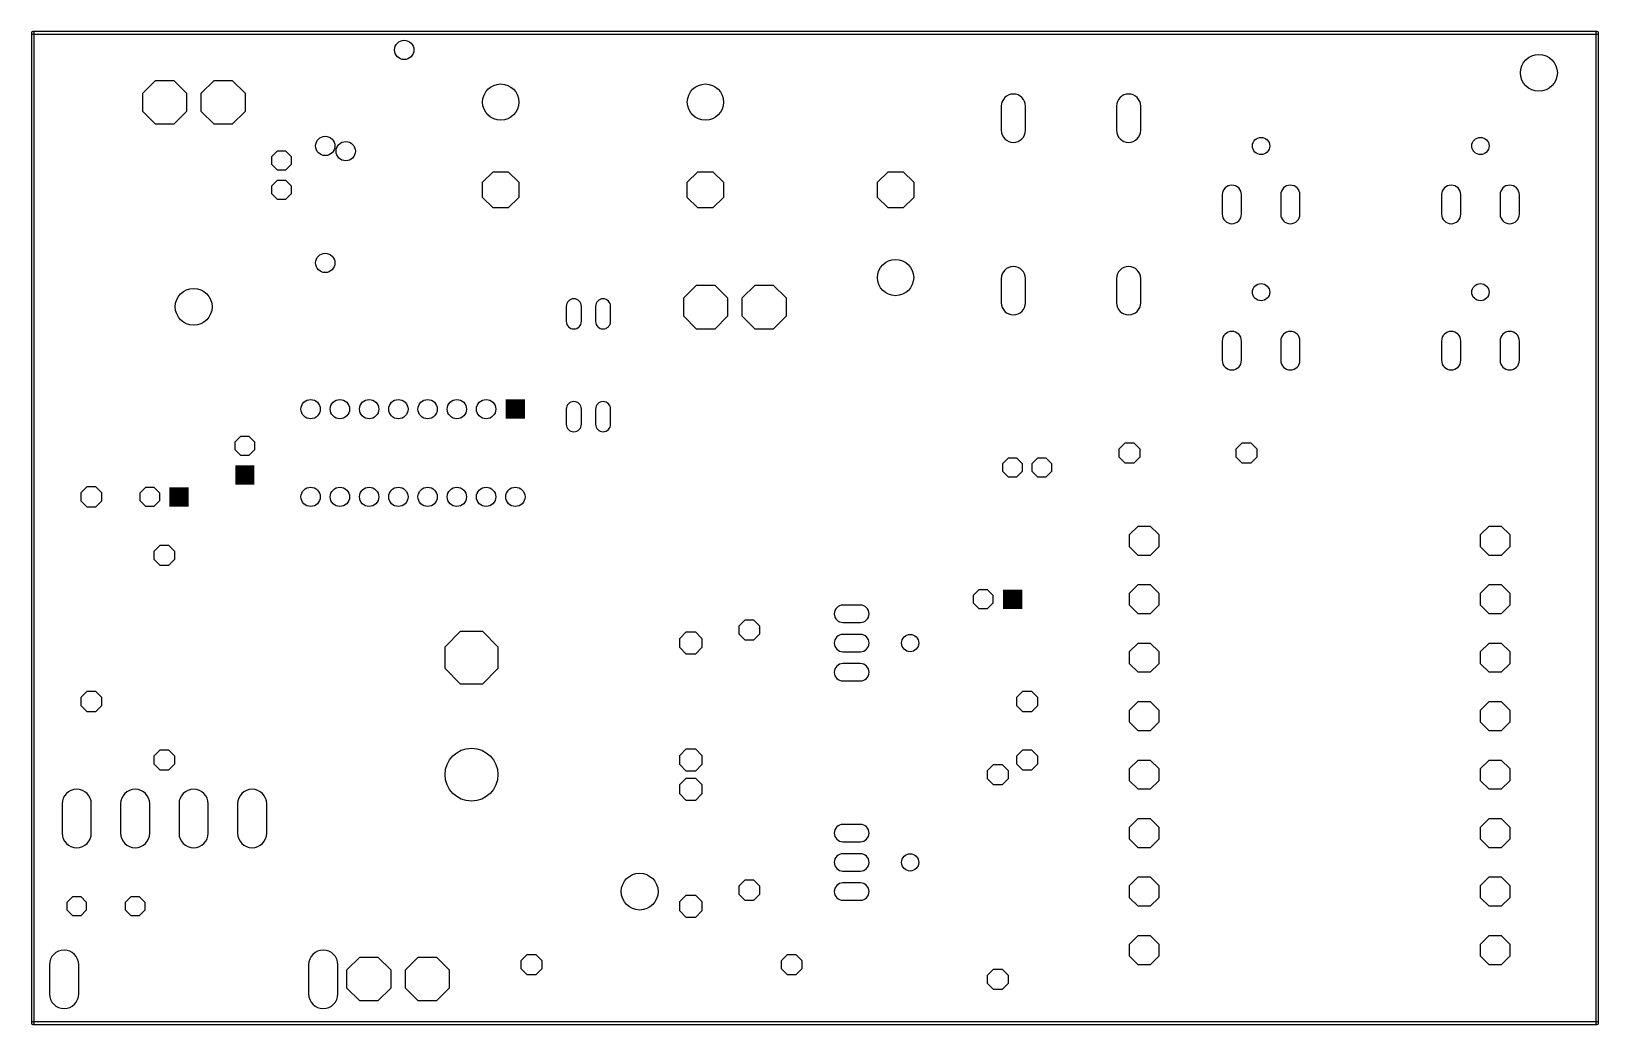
# Model space of a CAD drawing. Extents: x 0 to 136, y 0 to 86.
import ezdxf

# ---------------------------------------------------------------- set-up
doc = ezdxf.new("R2010")
doc.units = 0
doc.layers.add('17', color=82, linetype='CONTINUOUS')
doc.layers.add('20', color=7, linetype='CONTINUOUS')

# ---------------------------------------------------------------- blocks, each defined once
blk = doc.blocks.new('LONGP100')
blk.add_lwpolyline([(-0.5, -0.5), (0.5, -0.5, 1), (0.5, 0.5), (-0.5, 0.5, 1)], format="xyb", close=True)
blk = doc.blocks.new('ROUNDP')
blk.add_circle((0, 0), 0.5)
blk = doc.blocks.new('OCTAGONP')
blk.add_lwpolyline([(-0.5, -0.2071), (-0.5, 0.2071), (-0.2071, 0.5), (0.2071, 0.5), (0.5, 0.2071), (0.5, -0.2071), (0.2071, -0.5), (-0.2071, -0.5)], close=True)
blk = doc.blocks.new('SQUAREP')
blk.add_solid([(-0.5, -0.5), (0.5, -0.5), (-0.5, 0.5), (0.5, 0.5)])
blk = doc.blocks.new('OFFSETP100')
blk.add_lwpolyline([(0, -0.5), (1, -0.5, 1), (1, 0.5), (0, 0.5, 1)], format="xyb", close=True)

msp = doc.modelspace()

# ---------------------------------------------------------------- linework, layer by layer
at = {"layer": '20'}
for points in [[(135.87, 86.157), (0, 86.157, 1), (0, 85.903), (135.87, 85.903, 1)], [(-0.127, 86.03), (-0.127, 0, 1), (0.127, 0), (0.127, 86.03, 1)], [(135.997, 0), (135.997, 86.03, 1), (135.743, 86.03), (135.743, 0, 1)], [(0, -0.127), (135.87, -0.127, 1), (135.87, 0.127), (0, 0.127, 1)]]:
    msp.add_lwpolyline(points, format="xyb", close=True, dxfattribs=at)
for centre, radius in [((130.81, 82.55), 1.6), ((106.68, 76.2), 0.75), ((125.73, 76.2), 0.75), ((106.68, 63.5), 0.75), ((125.73, 63.5), 0.75), ((13.97, 62.23), 1.6), ((76.2, 33.02), 0.75), ((76.2, 13.97), 0.75), ((52.705, 11.43), 1.6)]:
    msp.add_circle(centre, radius, dxfattribs=at)

# ---------------------------------------------------------------- block references
at = {"layer": '17'}
for name, p, xscale, yscale, rotation in [('ROUNDP', (32.2581, 84.5456), 1.6764, 1.6764, 240), ('ROUNDP', (32.2581, 84.5456), 1.6764, 1.6764, 240), ('OCTAGONP', (11.4511, 79.985), 3.81, 3.81, 180), ('OCTAGONP', (11.4511, 79.985), 3.81, 3.81, 180), ('OCTAGONP', (16.5311, 79.985), 3.81, 3.81, 180), ('OCTAGONP', (16.5311, 79.985), 3.81, 3.81, 180), ('ROUNDP', (40.64, 80.01), 3.1496, 3.1496, 270), ('ROUNDP', (40.64, 80.01), 3.1496, 3.1496, 270), ('ROUNDP', (58.42, 80.01), 3.1496, 3.1496, 270), ('ROUNDP', (58.42, 80.01), 3.1496, 3.1496, 270), ('LONGP100', (85.1662, 78.613), 2.1, 2.1, 270), ('LONGP100', (85.1662, 78.613), 2.1, 2.1, 270), ('LONGP100', (95.1738, 78.613), 2.1, 2.1, 270), ('LONGP100', (95.1738, 78.613), 2.1, 2.1, 270), ('ROUNDP', (25.4, 76.2), 1.6764, 1.6764, 270), ('ROUNDP', (25.4, 76.2), 1.6764, 1.6764, 270), ('ROUNDP', (27.1781, 75.7467), 1.6764, 1.6764, 240), ('ROUNDP', (27.1781, 75.7467), 1.6764, 1.6764, 240), ('OCTAGONP', (40.64, 72.39), 3.1496, 3.1496, 270), ('OCTAGONP', (40.64, 72.39), 3.1496, 3.1496, 270), ('OCTAGONP', (58.42, 72.39), 3.1496, 3.1496, 270), ('OCTAGONP', (58.42, 72.39), 3.1496, 3.1496, 270), ('OCTAGONP', (74.93, 72.39), 3.1496, 3.1496, 90), ('OCTAGONP', (74.93, 72.39), 3.1496, 3.1496, 90), ('LONGP100', (104.14, 71.12), 1.6764, 1.6764, 90), ('LONGP100', (104.14, 71.12), 1.6764, 1.6764, 90), ('LONGP100', (109.22, 71.12), 1.6764, 1.6764, 90), ('LONGP100', (109.22, 71.12), 1.6764, 1.6764, 90), ('LONGP100', (123.19, 71.12), 1.6764, 1.6764, 90), ('LONGP100', (123.19, 71.12), 1.6764, 1.6764, 90), ('LONGP100', (128.27, 71.12), 1.6764, 1.6764, 90), ('LONGP100', (128.27, 71.12), 1.6764, 1.6764, 90), ('ROUNDP', (25.4, 66.04), 1.6764, 1.6764, 270), ('ROUNDP', (25.4, 66.04), 1.6764, 1.6764, 270), ('ROUNDP', (74.93, 64.77), 3.1496, 3.1496, 90), ('ROUNDP', (74.93, 64.77), 3.1496, 3.1496, 90), ('LONGP100', (85.1662, 63.627), 2.1, 2.1, 270), ('LONGP100', (85.1662, 63.627), 2.1, 2.1, 270), ('LONGP100', (95.1738, 63.627), 2.1, 2.1, 270), ('LONGP100', (95.1738, 63.627), 2.1, 2.1, 270), ('OCTAGONP', (58.4411, 62.205), 3.81, 3.81, 180), ('OCTAGONP', (58.4411, 62.205), 3.81, 3.81, 180), ('OCTAGONP', (63.5211, 62.205), 3.81, 3.81, 180), ('OCTAGONP', (63.5211, 62.205), 3.81, 3.81, 180), ('OFFSETP100', (46.99, 60.96), 1.308, 1.308, 90), ('OFFSETP100', (46.99, 60.96), 1.308, 1.308, 90), ('OFFSETP100', (49.53, 60.96), 1.308, 1.308, 90), ('OFFSETP100', (49.53, 60.96), 1.308, 1.308, 90), ('LONGP100', (104.14, 58.42), 1.6764, 1.6764, 90), ('LONGP100', (104.14, 58.42), 1.6764, 1.6764, 90), ('LONGP100', (109.22, 58.42), 1.6764, 1.6764, 90), ('LONGP100', (109.22, 58.42), 1.6764, 1.6764, 90), ('LONGP100', (123.19, 58.42), 1.6764, 1.6764, 90), ('LONGP100', (123.19, 58.42), 1.6764, 1.6764, 90), ('LONGP100', (128.27, 58.42), 1.6764, 1.6764, 90), ('LONGP100', (128.27, 58.42), 1.6764, 1.6764, 90), ('ROUNDP', (24.13, 53.34), 1.6764, 1.6764, 270), ('ROUNDP', (24.13, 53.34), 1.6764, 1.6764, 270), ('ROUNDP', (26.67, 53.34), 1.6764, 1.6764, 270), ('ROUNDP', (26.67, 53.34), 1.6764, 1.6764, 270), ('ROUNDP', (29.21, 53.34), 1.6764, 1.6764, 270), ('ROUNDP', (29.21, 53.34), 1.6764, 1.6764, 270), ('ROUNDP', (31.75, 53.34), 1.6764, 1.6764, 270), ('ROUNDP', (31.75, 53.34), 1.6764, 1.6764, 270), ('ROUNDP', (34.29, 53.34), 1.6764, 1.6764, 270), ('ROUNDP', (34.29, 53.34), 1.6764, 1.6764, 270), ('ROUNDP', (36.83, 53.34), 1.6764, 1.6764, 270), ('ROUNDP', (36.83, 53.34), 1.6764, 1.6764, 270), ('ROUNDP', (39.37, 53.34), 1.6764, 1.6764, 270), ('ROUNDP', (39.37, 53.34), 1.6764, 1.6764, 270), ('SQUAREP', (41.91, 53.34), 1.6764, 1.6764, 270), ('SQUAREP', (41.91, 53.34), 1.6764, 1.6764, 270), ('OFFSETP100', (46.99, 53.34), 1.308, 1.308, 270), ('OFFSETP100', (46.99, 53.34), 1.308, 1.308, 270), ('OFFSETP100', (49.53, 53.34), 1.308, 1.308, 270), ('OFFSETP100', (49.53, 53.34), 1.308, 1.308, 270), ('OCTAGONP', (18.415, 50.165), 1.6764, 1.6764, 270), ('OCTAGONP', (18.415, 50.165), 1.6764, 1.6764, 270), ('OCTAGONP', (85.09, 48.26), 1.6764, 1.6764, 90), ('OCTAGONP', (85.09, 48.26), 1.6764, 1.6764, 90), ('OCTAGONP', (87.63, 48.26), 1.6764, 1.6764, 90), ('OCTAGONP', (87.63, 48.26), 1.6764, 1.6764, 90), ('SQUAREP', (18.415, 47.625), 1.6764, 1.6764, 270), ('SQUAREP', (18.415, 47.625), 1.6764, 1.6764, 270), ('OCTAGONP', (5.08, 45.72), 1.778, 1.778, 270), ('OCTAGONP', (5.08, 45.72), 1.778, 1.778, 270), ('ROUNDP', (24.13, 45.72), 1.6764, 1.6764, 270), ('ROUNDP', (24.13, 45.72), 1.6764, 1.6764, 270), ('ROUNDP', (26.67, 45.72), 1.6764, 1.6764, 270), ('ROUNDP', (26.67, 45.72), 1.6764, 1.6764, 270), ('ROUNDP', (29.21, 45.72), 1.6764, 1.6764, 270), ('ROUNDP', (29.21, 45.72), 1.6764, 1.6764, 270), ('ROUNDP', (31.75, 45.72), 1.6764, 1.6764, 270), ('ROUNDP', (31.75, 45.72), 1.6764, 1.6764, 270), ('ROUNDP', (34.29, 45.72), 1.6764, 1.6764, 270), ('ROUNDP', (34.29, 45.72), 1.6764, 1.6764, 270), ('ROUNDP', (36.83, 45.72), 1.6764, 1.6764, 270), ('ROUNDP', (36.83, 45.72), 1.6764, 1.6764, 270), ('ROUNDP', (39.37, 45.72), 1.6764, 1.6764, 270), ('ROUNDP', (39.37, 45.72), 1.6764, 1.6764, 270), ('ROUNDP', (41.91, 45.72), 1.6764, 1.6764, 270), ('ROUNDP', (41.91, 45.72), 1.6764, 1.6764, 270), ('OCTAGONP', (96.52, 41.91), 2.54, 2.54, 270), ('OCTAGONP', (96.52, 41.91), 2.54, 2.54, 270), ('OCTAGONP', (127, 41.91), 2.54, 2.54, 90), ('OCTAGONP', (127, 41.91), 2.54, 2.54, 90), ('OCTAGONP', (11.43, 40.64), 1.778, 1.778, 270), ('OCTAGONP', (11.43, 40.64), 1.778, 1.778, 270), ('OCTAGONP', (96.52, 36.83), 2.54, 2.54, 270), ('OCTAGONP', (96.52, 36.83), 2.54, 2.54, 270), ('OCTAGONP', (127, 36.83), 2.54, 2.54, 90), ('OCTAGONP', (127, 36.83), 2.54, 2.54, 90), ('OCTAGONP', (38.1, 31.75), 4.5974, 4.5974, 90), ('OCTAGONP', (38.1, 31.75), 4.5974, 4.5974, 90), ('OCTAGONP', (62.23, 34.163), 1.778, 1.778, 90), ('OCTAGONP', (62.23, 34.163), 1.778, 1.778, 90), ('OCTAGONP', (57.15, 33.02), 1.9304, 1.9304, 270), ('OCTAGONP', (57.15, 33.02), 1.9304, 1.9304, 270), ('OCTAGONP', (96.52, 31.75), 2.54, 2.54, 270), ('OCTAGONP', (96.52, 31.75), 2.54, 2.54, 270), ('OCTAGONP', (127, 31.75), 2.54, 2.54, 90), ('OCTAGONP', (127, 31.75), 2.54, 2.54, 90), ('OCTAGONP', (5.08, 27.94), 1.778, 1.778, 270), ('OCTAGONP', (5.08, 27.94), 1.778, 1.778, 270), ('OCTAGONP', (86.36, 27.94), 1.778, 1.778, 90), ('OCTAGONP', (86.36, 27.94), 1.778, 1.778, 90), ('OCTAGONP', (96.52, 26.67), 2.54, 2.54, 270), ('OCTAGONP', (96.52, 26.67), 2.54, 2.54, 270), ('OCTAGONP', (127, 26.67), 2.54, 2.54, 90), ('OCTAGONP', (127, 26.67), 2.54, 2.54, 90), ('OCTAGONP', (11.43, 22.86), 1.778, 1.778, 270), ('OCTAGONP', (11.43, 22.86), 1.778, 1.778, 270), ('ROUNDP', (38.1, 21.59), 4.5974, 4.5974, 90), ('ROUNDP', (38.1, 21.59), 4.5974, 4.5974, 90), ('OCTAGONP', (57.15, 22.86), 1.9304, 1.9304, 270), ('OCTAGONP', (57.15, 22.86), 1.9304, 1.9304, 270), ('OCTAGONP', (86.36, 22.86), 1.778, 1.778, 90), ('OCTAGONP', (86.36, 22.86), 1.778, 1.778, 90), ('OCTAGONP', (83.82, 21.59), 1.778, 1.778, 270), ('OCTAGONP', (83.82, 21.59), 1.778, 1.778, 270), ('OCTAGONP', (96.52, 21.59), 2.54, 2.54, 270), ('OCTAGONP', (96.52, 21.59), 2.54, 2.54, 270), ('OCTAGONP', (127, 21.59), 2.54, 2.54, 90), ('OCTAGONP', (127, 21.59), 2.54, 2.54, 90), ('OCTAGONP', (57.15, 20.32), 1.9304, 1.9304, 270), ('OCTAGONP', (57.15, 20.32), 1.9304, 1.9304, 270), ('LONGP100', (3.81, 17.78), 2.54, 2.54, 270), ('LONGP100', (3.81, 17.78), 2.54, 2.54, 270), ('LONGP100', (8.89, 17.78), 2.54, 2.54, 270), ('LONGP100', (8.89, 17.78), 2.54, 2.54, 270), ('LONGP100', (13.97, 17.78), 2.54, 2.54, 270), ('LONGP100', (13.97, 17.78), 2.54, 2.54, 270), ('LONGP100', (19.05, 17.78), 2.54, 2.54, 270), ('LONGP100', (19.05, 17.78), 2.54, 2.54, 270), ('OCTAGONP', (96.52, 16.51), 2.54, 2.54, 270), ('OCTAGONP', (96.52, 16.51), 2.54, 2.54, 270), ('OCTAGONP', (127, 16.51), 2.54, 2.54, 90), ('OCTAGONP', (127, 16.51), 2.54, 2.54, 90), ('OCTAGONP', (62.23, 11.557), 1.778, 1.778, 90), ('OCTAGONP', (62.23, 11.557), 1.778, 1.778, 90), ('OCTAGONP', (96.52, 11.43), 2.54, 2.54, 270), ('OCTAGONP', (96.52, 11.43), 2.54, 2.54, 270), ('OCTAGONP', (127, 11.43), 2.54, 2.54, 90), ('OCTAGONP', (127, 11.43), 2.54, 2.54, 90), ('OCTAGONP', (3.81, 10.16), 1.6764, 1.6764, 270), ('OCTAGONP', (3.81, 10.16), 1.6764, 1.6764, 270), ('OCTAGONP', (8.89, 10.16), 1.6764, 1.6764, 270), ('OCTAGONP', (8.89, 10.16), 1.6764, 1.6764, 270), ('OCTAGONP', (57.15, 10.16), 1.9304, 1.9304, 270), ('OCTAGONP', (57.15, 10.16), 1.9304, 1.9304, 270), ('OCTAGONP', (96.52, 6.35), 2.54, 2.54, 270), ('OCTAGONP', (96.52, 6.35), 2.54, 2.54, 270), ('OCTAGONP', (127, 6.35), 2.54, 2.54, 90), ('OCTAGONP', (127, 6.35), 2.54, 2.54, 90), ('LONGP100', (2.7178, 3.81), 2.54, 2.54, 270), ('LONGP100', (2.7178, 3.81), 2.54, 2.54, 270), ('LONGP100', (25.2222, 3.81), 2.54, 2.54, 270), ('LONGP100', (25.2222, 3.81), 2.54, 2.54, 270), ('OCTAGONP', (83.82, 3.81), 1.778, 1.778, 270), ('OCTAGONP', (83.82, 3.81), 1.778, 1.778, 270)]:
    msp.add_blockref(name, p, dxfattribs=dict(at, xscale=xscale, yscale=yscale, rotation=rotation))
for name, p, xscale, yscale in [('OCTAGONP', (21.59, 74.93), 1.6764, 1.6764), ('OCTAGONP', (21.59, 74.93), 1.6764, 1.6764), ('OCTAGONP', (21.59, 72.39), 1.6764, 1.6764), ('OCTAGONP', (21.59, 72.39), 1.6764, 1.6764), ('OCTAGONP', (95.25, 49.53), 1.778, 1.778), ('OCTAGONP', (95.25, 49.53), 1.778, 1.778), ('OCTAGONP', (105.41, 49.53), 1.778, 1.778), ('OCTAGONP', (105.41, 49.53), 1.778, 1.778), ('OCTAGONP', (10.16, 45.72), 1.6764, 1.6764), ('OCTAGONP', (10.16, 45.72), 1.6764, 1.6764), ('SQUAREP', (12.7, 45.72), 1.6764, 1.6764), ('SQUAREP', (12.7, 45.72), 1.6764, 1.6764), ('OCTAGONP', (82.55, 36.83), 1.6764, 1.6764), ('OCTAGONP', (82.55, 36.83), 1.6764, 1.6764), ('SQUAREP', (85.09, 36.83), 1.6764, 1.6764), ('SQUAREP', (85.09, 36.83), 1.6764, 1.6764), ('LONGP100', (71.12, 35.56), 1.508, 1.508), ('LONGP100', (71.12, 35.56), 1.508, 1.508), ('LONGP100', (71.12, 33.02), 1.508, 1.508), ('LONGP100', (71.12, 33.02), 1.508, 1.508), ('LONGP100', (71.12, 30.48), 1.508, 1.508), ('LONGP100', (71.12, 30.48), 1.508, 1.508), ('LONGP100', (71.12, 16.51), 1.508, 1.508), ('LONGP100', (71.12, 16.51), 1.508, 1.508), ('LONGP100', (71.12, 13.97), 1.508, 1.508), ('LONGP100', (71.12, 13.97), 1.508, 1.508), ('LONGP100', (71.12, 11.43), 1.508, 1.508), ('LONGP100', (71.12, 11.43), 1.508, 1.508), ('OCTAGONP', (29.1889, 3.835), 3.81, 3.81), ('OCTAGONP', (29.1889, 3.835), 3.81, 3.81), ('OCTAGONP', (34.2689, 3.835), 3.81, 3.81), ('OCTAGONP', (34.2689, 3.835), 3.81, 3.81), ('OCTAGONP', (43.307, 5.08), 1.778, 1.778), ('OCTAGONP', (43.307, 5.08), 1.778, 1.778), ('OCTAGONP', (65.913, 5.08), 1.778, 1.778), ('OCTAGONP', (65.913, 5.08), 1.778, 1.778)]:
    msp.add_blockref(name, p, dxfattribs=dict(at, xscale=xscale, yscale=yscale))

doc.saveas('drawing.dxf')
